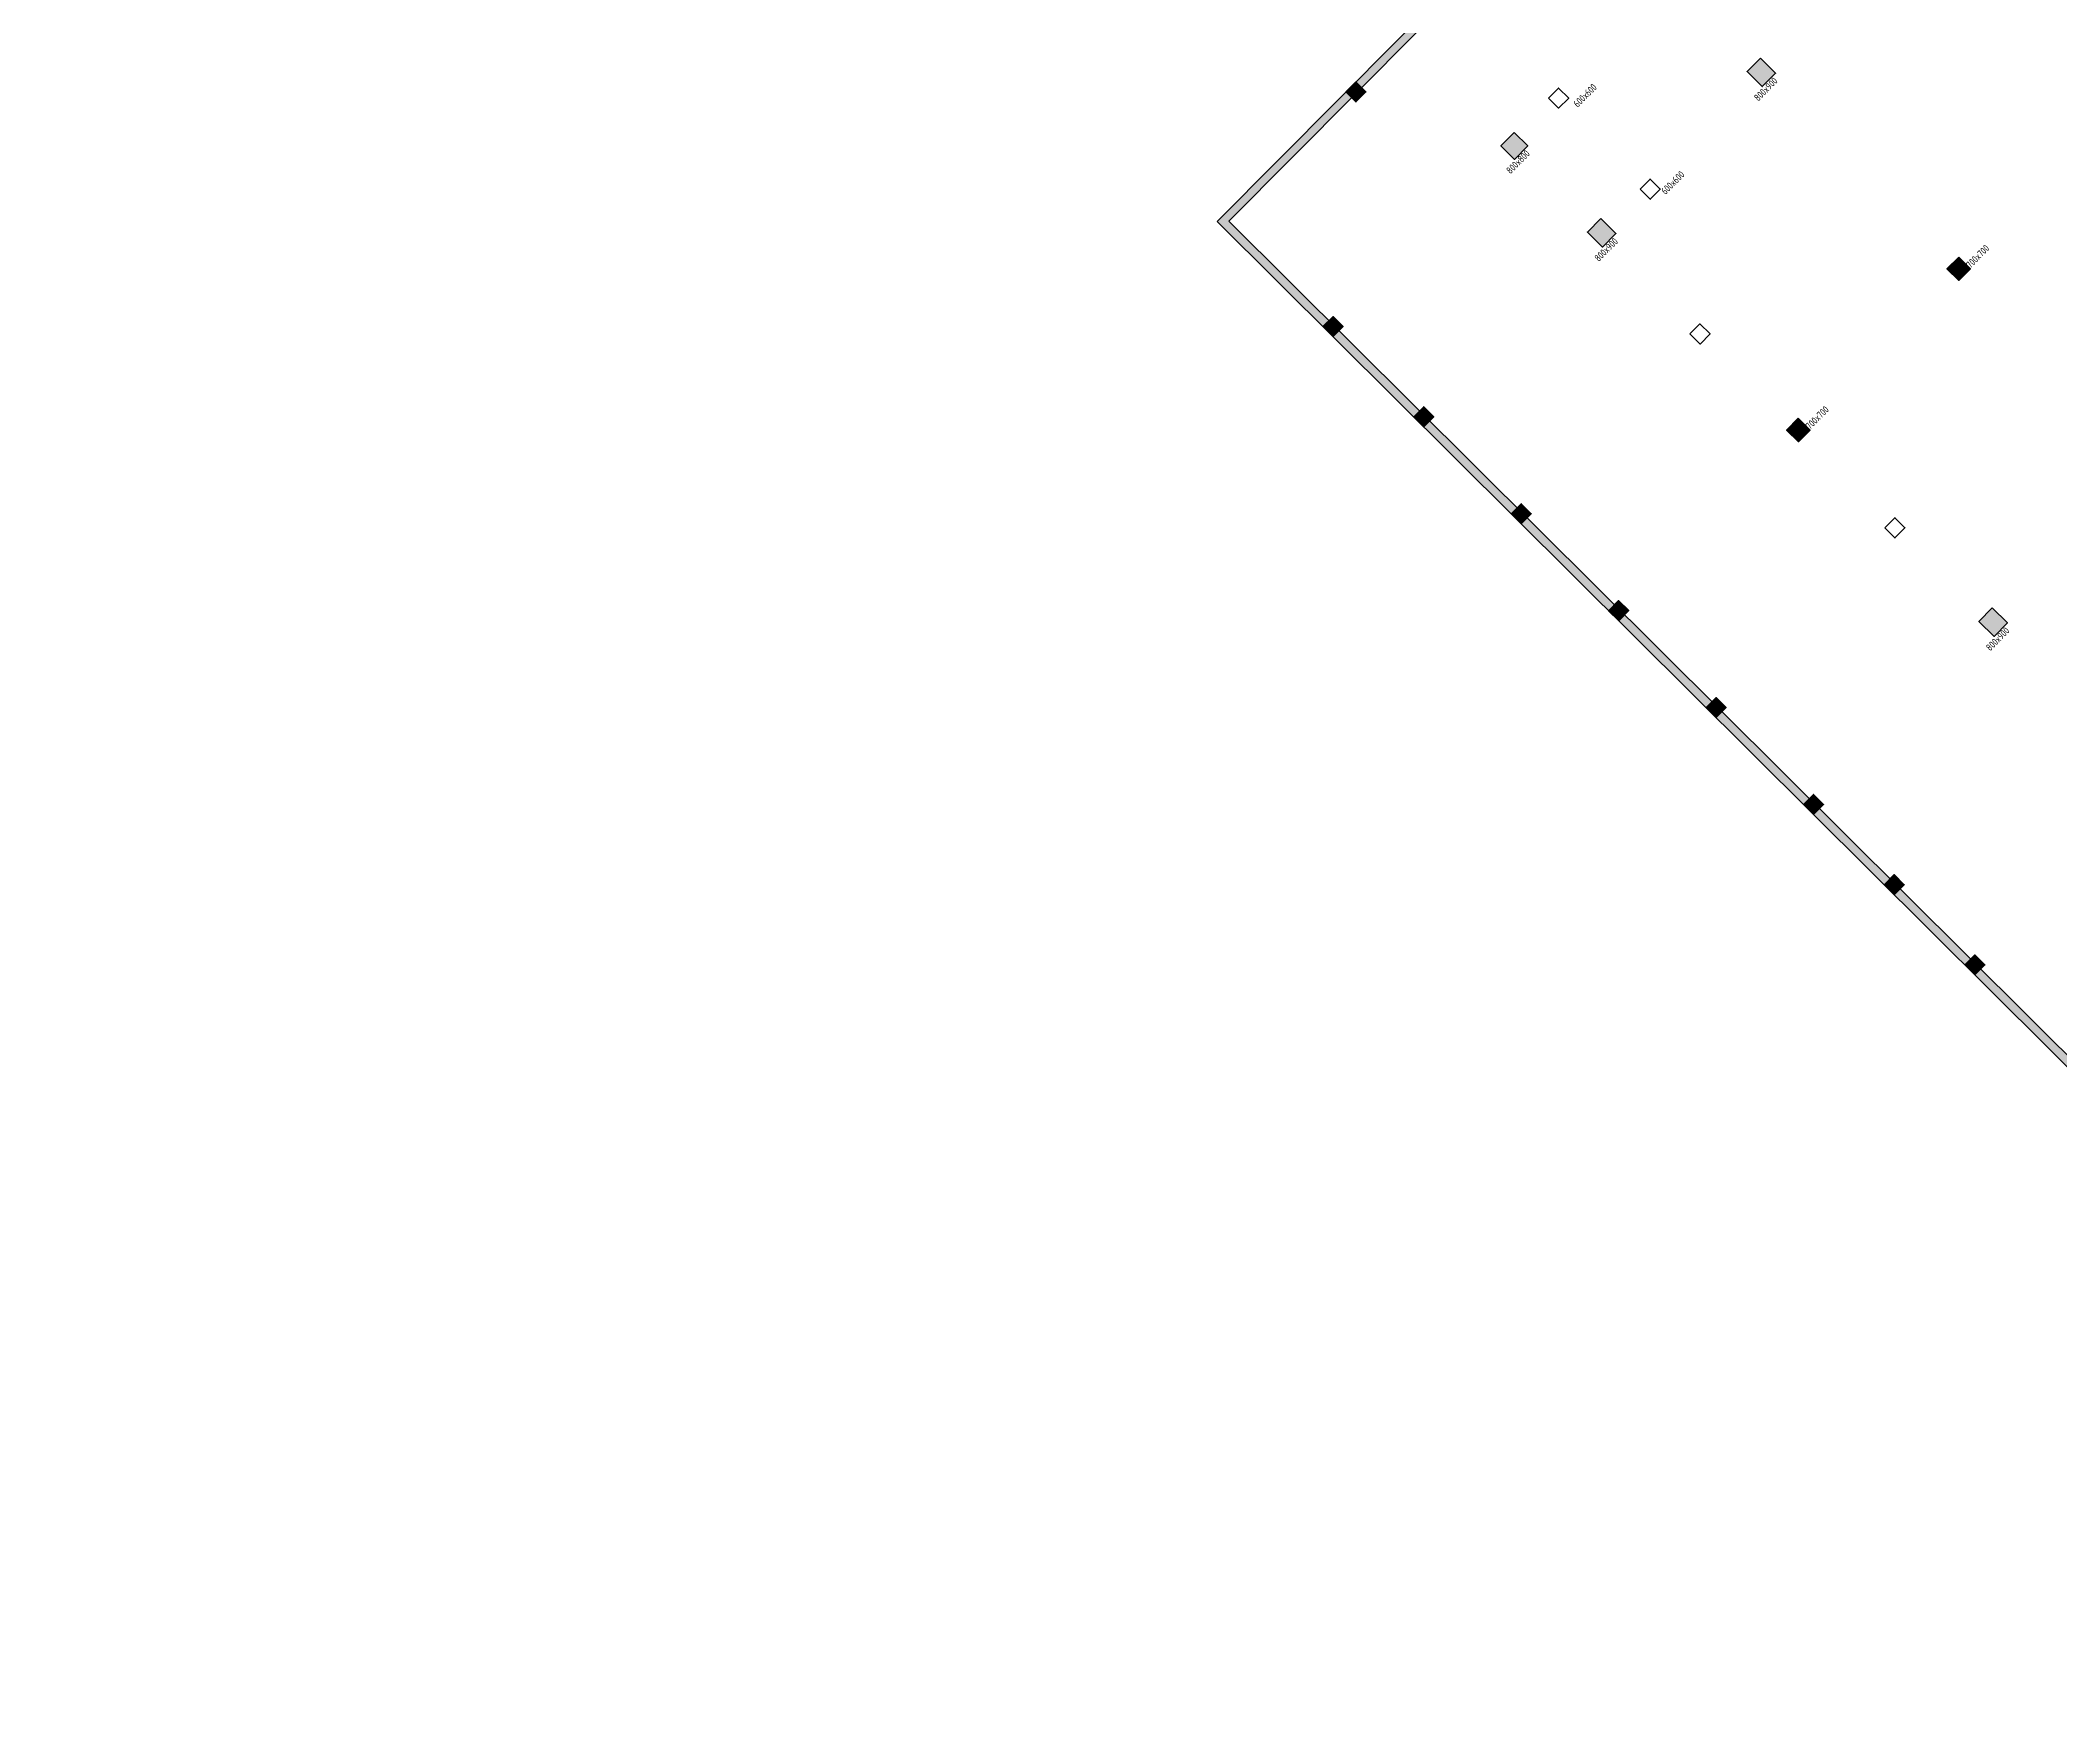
# Model space of a CAD drawing. Extents: x 517765867 to 518949446, y 3499717636 to 3500095980.
# Drawn here: x 518724360 to 518809571, y 3499798072 to 3499868090 of the extents above; entities that cross this region are included whole.
import ezdxf

# ---------------------------------------------------------------- set-up
doc = ezdxf.new("R2010")
doc.units = 0
doc.header["$LTSCALE"] = 500
for name, color, linetype in [('S_COLU', 2, 'CONTINUOUS'), ('S_COLU_HACH', 15, 'CONTINUOUS'), ('S_WALL', 2, 'CONTINUOUS'), ('S_WALL_HACH', 30, 'CONTINUOUS')]:
    doc.layers.add(name, color=color, linetype=linetype)
doc.layers.add('S_POST_OTHE', color=110, linetype='CONTINUOUS', plot=False)
doc.styles.add('TH-STYLE3', font='tssdeng.shx', dxfattribs={"width": 0.7, "bigfont": 'tssdchn.shx'})

msp = doc.modelspace()

# ---------------------------------------------------------------- hatches: boundary and pattern name
at = {"layer": 'S_WALL_HACH'}
h = msp.add_hatch(color=256, dxfattribs=at)
h.dxf.hatch_style = 1
h.paths.add_polyline_path([(518868271, 3500016204), (518868519, 3500015957), (518860058, 3500007450), (518852188, 3500015277), (518817882, 3499980782), (518802105, 3499996472), (518724855, 3499918796), (518740241, 3499903494), (518741722, 3499904983), (518752499, 3499894265), (518805175, 3499947231), (518833147, 3499919412), (518774513, 3499860455), (518836885, 3499798424), (518841433, 3499798483), (518920976, 3499878464), (518921224, 3499878217), (518841581, 3499798135), (518836743, 3499798072), (518774018, 3499860453), (518832652, 3499919411), (518805176, 3499946736), (518752501, 3499893770), (518741723, 3499904488), (518740242, 3499902999), (518724360, 3499918795), (518802104, 3499996967), (518817880, 3499981277), (518852187, 3500015772), (518860057, 3500007945)])

# ---------------------------------------------------------------- linework, layer by layer
at = {"layer": 'S_COLU', "linetype": 'ByBlock', "lineweight": 35}
for points in [[(518796945, 3499867340), (518796380, 3499866773), (518797019, 3499866138), (518797583, 3499866705)], [(518779447, 3499865913), (518779871, 3499866338), (518780296, 3499865915), (518779873, 3499865490)], [(518788004, 3499865654), (518788427, 3499866079), (518788853, 3499865656), (518788430, 3499865231)], [(518786559, 3499864200), (518785994, 3499863633), (518786562, 3499863069), (518787126, 3499863636)], [(518791868, 3499861811), (518792292, 3499862236), (518792717, 3499861813), (518792294, 3499861387)], [(518790210, 3499860569), (518789646, 3499860001), (518790284, 3499859367), (518790848, 3499859934)], [(518805311, 3499858948), (518804818, 3499858452), (518805314, 3499857958), (518805808, 3499858455)], [(518778485, 3499856011), (518778908, 3499856436), (518779333, 3499856013), (518778910, 3499855588)], [(518793971, 3499855700), (518794394, 3499856125), (518794820, 3499855702), (518794397, 3499855277)], [(518782314, 3499852203), (518782737, 3499852628), (518783162, 3499852205), (518782739, 3499851780)], [(518798542, 3499852141), (518798048, 3499851645), (518798545, 3499851152), (518799038, 3499851648)], [(518786426, 3499848113), (518786849, 3499848538), (518787275, 3499848115), (518786851, 3499847690)], [(518802196, 3499847520), (518802619, 3499847945), (518803045, 3499847522), (518802622, 3499847097)], [(518790538, 3499844023), (518790962, 3499844449), (518791387, 3499844025), (518790964, 3499843600)], [(518806731, 3499844138), (518806167, 3499843571), (518806805, 3499842936), (518807369, 3499843504)], [(518794651, 3499839933), (518795074, 3499840359), (518795499, 3499839935), (518795076, 3499839510)], [(518798763, 3499835843), (518799186, 3499836269), (518799612, 3499835846), (518799189, 3499835420)], [(518802167, 3499832458), (518802590, 3499832884), (518803015, 3499832461), (518802592, 3499832035)], [(518805570, 3499829074), (518805993, 3499829499), (518806419, 3499829076), (518805996, 3499828651)]]:
    msp.add_lwpolyline(points, close=True, dxfattribs=at)
at = {"layer": 'S_COLU_HACH', "ltscale": 3}
for points in [[(518796380, 3499866773), (518797019, 3499866138), (518796945, 3499867340), (518797583, 3499866705)], [(518779447, 3499865913), (518779873, 3499865490), (518779871, 3499866338), (518780296, 3499865915)], [(518785994, 3499863633), (518786562, 3499863069), (518786559, 3499864200), (518787126, 3499863636)], [(518789646, 3499860001), (518790284, 3499859367), (518790210, 3499860569), (518790848, 3499859934)], [(518804818, 3499858452), (518805314, 3499857958), (518805311, 3499858948), (518805808, 3499858455)], [(518778485, 3499856011), (518778910, 3499855588), (518778908, 3499856436), (518779333, 3499856013)], [(518782314, 3499852203), (518782739, 3499851780), (518782737, 3499852628), (518783162, 3499852205)], [(518798048, 3499851645), (518798545, 3499851152), (518798542, 3499852141), (518799038, 3499851648)], [(518786426, 3499848113), (518786851, 3499847690), (518786849, 3499848538), (518787275, 3499848115)], [(518790538, 3499844023), (518790964, 3499843600), (518790962, 3499844449), (518791387, 3499844025)], [(518806167, 3499843571), (518806805, 3499842936), (518806731, 3499844138), (518807369, 3499843504)], [(518794651, 3499839933), (518795076, 3499839510), (518795074, 3499840359), (518795499, 3499839935)], [(518798763, 3499835843), (518799189, 3499835420), (518799186, 3499836269), (518799612, 3499835846)], [(518802167, 3499832458), (518802592, 3499832035), (518802590, 3499832884), (518803015, 3499832461)], [(518805570, 3499829074), (518805996, 3499828651), (518805993, 3499829499), (518806419, 3499829076)]]:
    msp.add_solid(points, dxfattribs=at)
at = {"layer": 'S_WALL'}
msp.add_lwpolyline([(518802105, 3499996472), (518724855, 3499918796), (518740241, 3499903494), (518741722, 3499904983), (518752499, 3499894265), (518805175, 3499947231), (518833147, 3499919412), (518774513, 3499860455), (518836885, 3499798424), (518841433, 3499798483), (518920976, 3499878464), (518921224, 3499878217), (518841581, 3499798135), (518836743, 3499798072), (518774018, 3499860453), (518832652, 3499919411), (518805176, 3499946736), (518752501, 3499893770), (518741723, 3499904488), (518740242, 3499902999), (518724360, 3499918795), (518802104, 3499996967)], dxfattribs=at)

# ---------------------------------------------------------------- texts
at = {"layer": 'S_POST_OTHE', "style": 'TH-STYLE3', "width": 0.7}
for s, p in [('800x900', (518796857, 3499865501)), ('600x600', (518789234, 3499865241)), ('800x800', (518786400, 3499862432)), ('600x600', (518792936, 3499861559)), ('800x900', (518790122, 3499858730)), ('700x700', (518805808, 3499858455)), ('700x700', (518799038, 3499851648)), ('800x900', (518806643, 3499842299))]:
    msp.add_text(s, height=300, rotation=45.15729, dxfattribs=at).set_placement(p)

doc.saveas('drawing.dxf')
